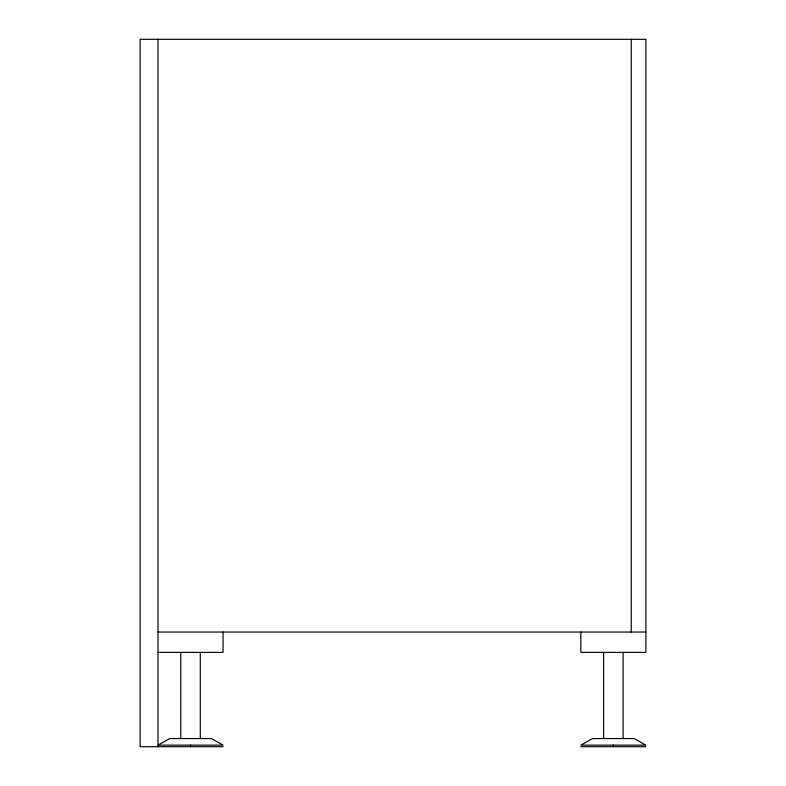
<?xml version="1.0" encoding="UTF-8"?>
<svg xmlns="http://www.w3.org/2000/svg" width="786" height="786" viewBox="0 0 786 786"><rect width="100%" height="100%" fill="white"/><g stroke="black" fill="none" stroke-linecap="round" stroke-linejoin="round"><path stroke-width="1.18" d="M158.015 632.052L645.876 632.052M158.015 652.38L223.057 652.38L223.057 632.052M223.057 746.7L140.124 746.7L140.124 39.3L645.876 39.3L645.876 652.38L580.825 652.38L580.825 632.052M580.825 746.7L645.876 746.7M631.237 39.3L631.237 632.052M623.102 652.38L623.102 738.565M613.355 745.128L613.355 746.7M603.599 652.38L603.599 738.565M200.292 652.38L200.292 738.565M190.536 745.128L190.536 746.7M180.78 652.38L180.78 738.565M158.015 39.3L158.015 746.7M169.727 738.565L158.015 745.128L223.057 745.128L211.346 738.565L169.727 738.565M592.536 738.565L580.825 745.128L645.876 745.128L634.164 738.565L592.536 738.565"/></g></svg>
